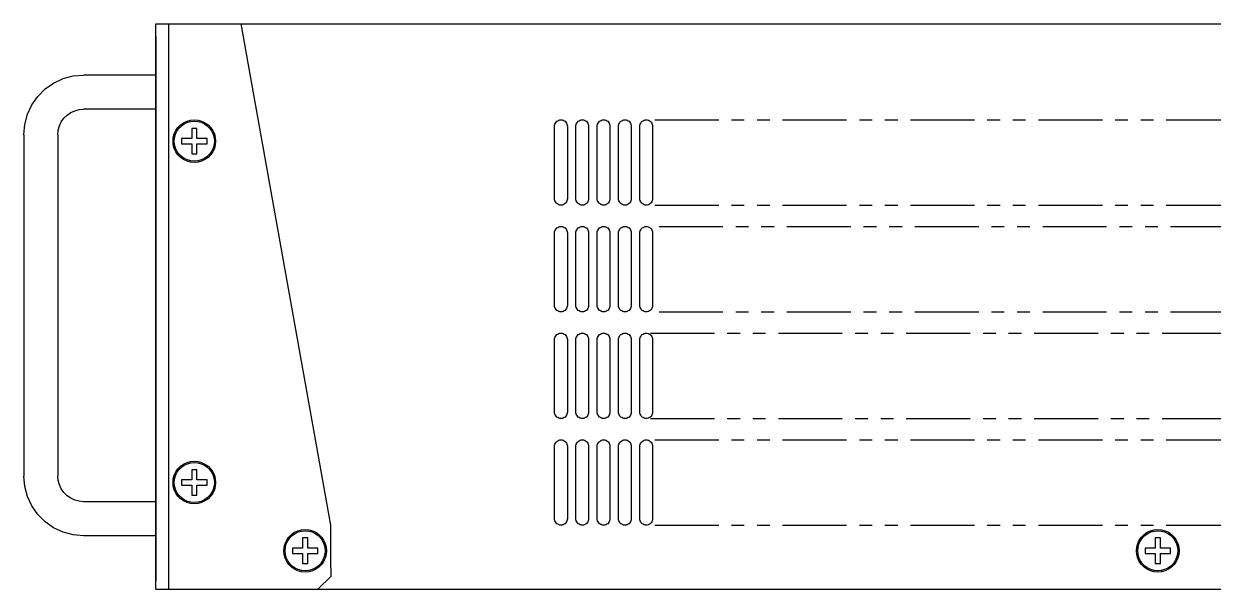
# Model space of a CAD drawing. Header units: millimetres. Extents: x 112 to 1408, y 148 to 1021.
# Drawn here: x 850 to 1129, y 234.5 to 367 of the extents above; entities that cross this region are included whole.
import ezdxf

# ---------------------------------------------------------------- set-up
doc = ezdxf.new("R2010")
doc.units = ezdxf.units.MM
doc.linetypes.add('PHANTOM', pattern=[2.5, 1.25, -0.25, 0.25, -0.25, 0.25, -0.25])
doc.layers.get('0').update_dxf_attribs({"color": 5, "lineweight": 30})

msp = doc.modelspace()

# ---------------------------------------------------------------- linework, layer by layer
for p, q in [((881.021, 366.999), (901.021, 366.999)), ((881.021, 234.499), (881.021, 366.999)), ((884.021, 234.499), (884.021, 366.999)), ((899.021, 366.999), (1330.021, 366.999)), ((922.021, 249.499), (901.021, 366.999)), ((881.021, 363.999), (881.021, 236.484)), ((881.021, 354.999), (864.021, 354.999)), ((881.021, 354.999), (881.021, 346.999)), ((881.021, 346.999), (864.021, 346.999)), ((976.021, 344.499), (976.021, 344.499)), ((976.021, 344.499), (976.021, 344.499)), ((981.021, 344.499), (981.021, 344.499)), ((981.021, 344.499), (981.021, 344.499)), ((986.021, 344.499), (986.021, 344.499)), ((986.021, 344.499), (986.021, 344.499)), ((991.021, 344.499), (991.021, 344.499)), ((991.021, 344.499), (991.021, 344.499)), ((996.021, 344.499), (996.021, 344.499)), ((996.021, 344.499), (996.021, 344.499)), ((850.021, 340.999), (850.021, 260.999)), ((858.021, 340.999), (858.021, 260.999)), ((974.521, 325.999), (974.521, 342.999)), ((974.521, 325.999), (974.521, 342.999)), ((977.521, 342.999), (977.521, 325.999)), ((977.521, 342.999), (977.521, 325.999)), ((979.521, 325.999), (979.521, 342.999)), ((979.521, 325.999), (979.521, 342.999)), ((982.521, 342.999), (982.521, 325.999)), ((982.521, 342.999), (982.521, 325.999)), ((984.521, 325.999), (984.521, 342.999)), ((984.521, 325.999), (984.521, 342.999)), ((987.521, 342.999), (987.521, 325.999)), ((987.521, 342.999), (987.521, 325.999)), ((989.521, 325.999), (989.521, 342.999)), ((989.521, 325.999), (989.521, 342.999)), ((992.521, 342.999), (992.521, 325.999)), ((992.521, 342.999), (992.521, 325.999)), ((994.521, 325.999), (994.521, 342.999)), ((994.521, 325.999), (994.521, 342.999)), ((997.521, 342.999), (997.521, 325.999)), ((997.521, 342.999), (997.521, 325.999)), ((976.021, 324.499), (976.021, 324.499)), ((976.021, 324.499), (976.021, 324.499)), ((981.021, 324.499), (981.021, 324.499)), ((981.021, 324.499), (981.021, 324.499)), ((986.021, 324.499), (986.021, 324.499)), ((986.021, 324.499), (986.021, 324.499)), ((991.021, 324.499), (991.021, 324.499)), ((991.021, 324.499), (991.021, 324.499)), ((996.021, 324.499), (996.021, 324.499)), ((996.021, 324.499), (996.021, 324.499)), ((976.021, 319.499), (976.021, 319.499)), ((976.021, 319.499), (976.021, 319.499)), ((981.021, 319.499), (981.021, 319.499)), ((981.021, 319.499), (981.021, 319.499)), ((986.021, 319.499), (986.021, 319.499)), ((986.021, 319.499), (986.021, 319.499)), ((991.021, 319.499), (991.021, 319.499)), ((991.021, 319.499), (991.021, 319.499)), ((996.021, 319.499), (996.021, 319.499)), ((996.021, 319.499), (996.021, 319.499)), ((974.521, 300.999), (974.521, 317.999)), ((974.521, 300.999), (974.521, 317.999)), ((977.521, 317.999), (977.521, 300.999)), ((977.521, 317.999), (977.521, 300.999)), ((979.521, 300.999), (979.521, 317.999)), ((979.521, 300.999), (979.521, 317.999)), ((982.521, 317.999), (982.521, 300.999)), ((982.521, 317.999), (982.521, 300.999)), ((984.521, 300.999), (984.521, 317.999)), ((984.521, 300.999), (984.521, 317.999)), ((987.521, 317.999), (987.521, 300.999)), ((987.521, 317.999), (987.521, 300.999)), ((989.521, 300.999), (989.521, 317.999)), ((989.521, 300.999), (989.521, 317.999)), ((992.521, 317.999), (992.521, 300.999)), ((992.521, 317.999), (992.521, 300.999)), ((994.521, 300.999), (994.521, 317.999)), ((994.521, 300.999), (994.521, 317.999)), ((997.521, 317.999), (997.521, 300.999)), ((997.521, 317.999), (997.521, 300.999)), ((976.021, 299.499), (976.021, 299.499)), ((976.021, 299.499), (976.021, 299.499)), ((981.021, 299.499), (981.021, 299.499)), ((981.021, 299.499), (981.021, 299.499)), ((986.021, 299.499), (986.021, 299.499)), ((986.021, 299.499), (986.021, 299.499)), ((991.021, 299.499), (991.021, 299.499)), ((991.021, 299.499), (991.021, 299.499)), ((996.021, 299.499), (996.021, 299.499)), ((996.021, 299.499), (996.021, 299.499)), ((974.521, 275.999), (974.521, 292.999)), ((974.521, 275.999), (974.521, 292.999)), ((976.021, 294.499), (976.021, 294.499)), ((976.021, 294.499), (976.021, 294.499)), ((977.521, 292.999), (977.521, 275.999)), ((977.521, 292.999), (977.521, 275.999)), ((979.521, 275.999), (979.521, 292.999)), ((979.521, 275.999), (979.521, 292.999)), ((981.021, 294.499), (981.021, 294.499)), ((981.021, 294.499), (981.021, 294.499)), ((982.521, 292.999), (982.521, 275.999)), ((982.521, 292.999), (982.521, 275.999)), ((984.521, 275.999), (984.521, 292.999)), ((984.521, 275.999), (984.521, 292.999)), ((986.021, 294.499), (986.021, 294.499)), ((986.021, 294.499), (986.021, 294.499)), ((987.521, 292.999), (987.521, 275.999)), ((987.521, 292.999), (987.521, 275.999)), ((989.521, 275.999), (989.521, 292.999)), ((989.521, 275.999), (989.521, 292.999)), ((991.021, 294.499), (991.021, 294.499)), ((991.021, 294.499), (991.021, 294.499)), ((992.521, 292.999), (992.521, 275.999)), ((992.521, 292.999), (992.521, 275.999)), ((994.521, 275.999), (994.521, 292.999)), ((994.521, 275.999), (994.521, 292.999)), ((996.021, 294.499), (996.021, 294.499)), ((996.021, 294.499), (996.021, 294.499)), ((997.521, 292.999), (997.521, 275.999)), ((997.521, 292.999), (997.521, 275.999)), ((976.021, 274.499), (976.021, 274.499)), ((976.021, 274.499), (976.021, 274.499)), ((981.021, 274.499), (981.021, 274.499)), ((981.021, 274.499), (981.021, 274.499)), ((986.021, 274.499), (986.021, 274.499)), ((986.021, 274.499), (986.021, 274.499)), ((991.021, 274.499), (991.021, 274.499)), ((991.021, 274.499), (991.021, 274.499)), ((996.021, 274.499), (996.021, 274.499)), ((996.021, 274.499), (996.021, 274.499)), ((974.521, 250.999), (974.521, 267.999)), ((974.521, 250.999), (974.521, 267.999)), ((976.021, 269.499), (976.021, 269.499)), ((976.021, 269.499), (976.021, 269.499)), ((977.521, 267.999), (977.521, 250.999)), ((977.521, 267.999), (977.521, 250.999)), ((979.521, 250.999), (979.521, 267.999)), ((979.521, 250.999), (979.521, 267.999)), ((981.021, 269.499), (981.021, 269.499)), ((981.021, 269.499), (981.021, 269.499)), ((982.521, 267.999), (982.521, 250.999)), ((982.521, 267.999), (982.521, 250.999)), ((984.521, 250.999), (984.521, 267.999)), ((984.521, 250.999), (984.521, 267.999)), ((986.021, 269.499), (986.021, 269.499)), ((986.021, 269.499), (986.021, 269.499)), ((987.521, 267.999), (987.521, 250.999)), ((987.521, 267.999), (987.521, 250.999)), ((989.521, 250.999), (989.521, 267.999)), ((989.521, 250.999), (989.521, 267.999)), ((991.021, 269.499), (991.021, 269.499)), ((991.021, 269.499), (991.021, 269.499)), ((992.521, 267.999), (992.521, 250.999)), ((992.521, 267.999), (992.521, 250.999)), ((994.521, 250.999), (994.521, 267.999)), ((994.521, 250.999), (994.521, 267.999)), ((996.021, 269.499), (996.021, 269.499)), ((996.021, 269.499), (996.021, 269.499)), ((997.521, 267.999), (997.521, 250.999)), ((997.521, 267.999), (997.521, 250.999)), ((881.021, 254.999), (864.021, 254.999)), ((881.021, 246.999), (881.021, 254.999)), ((922.021, 239.499), (922.021, 249.499)), ((922.021, 239.499), (922.021, 249.499)), ((976.021, 249.499), (976.021, 249.499)), ((976.021, 249.499), (976.021, 249.499)), ((981.021, 249.499), (981.021, 249.499)), ((981.021, 249.499), (981.021, 249.499)), ((986.021, 249.499), (986.021, 249.499)), ((986.021, 249.499), (986.021, 249.499)), ((991.021, 249.499), (991.021, 249.499)), ((991.021, 249.499), (991.021, 249.499)), ((996.021, 249.499), (996.021, 249.499)), ((996.021, 249.499), (996.021, 249.499)), ((881.021, 246.999), (864.021, 246.999)), ((922.021, 237.499), (919.021, 234.499)), ((922.021, 237.499), (919.021, 234.499)), ((922.021, 239.499), (922.021, 237.499)), ((922.021, 239.499), (922.021, 237.499)), ((881.021, 234.499), (919.021, 234.499)), ((883.019, 234.499), (1329.021, 234.499)), ((883.019, 234.499), (1329.021, 234.499))]:
    msp.add_line(p, q)
at = {"linetype": 'PHANTOM', "ltscale": 12}
for p, q in [((998.021, 344.499), (1276.021, 344.499)), ((998.021, 344.499), (1276.021, 344.499)), ((998.021, 324.499), (1276.021, 324.499)), ((998.021, 324.499), (1276.021, 324.499)), ((999.021, 319.499), (1276.021, 319.499)), ((999.021, 319.499), (1276.021, 319.499)), ((999.021, 299.499), (1276.021, 299.499)), ((999.021, 299.499), (1276.021, 299.499)), ((997.021, 294.499), (1276.021, 294.499)), ((997.021, 294.499), (1276.021, 294.499)), ((997.021, 274.499), (1276.021, 274.499)), ((997.021, 274.499), (1276.021, 274.499)), ((998.021, 269.499), (1276.021, 269.499)), ((998.021, 269.499), (1276.021, 269.499)), ((998.021, 249.499), (1276.021, 249.499)), ((998.021, 249.499), (1276.021, 249.499))]:
    msp.add_line(p, q, dxfattribs=at)
for points in [[(850.021, 340.999), (850.233, 343.431), (850.865, 345.788), (851.896, 347.999), (853.296, 349.998), (855.022, 351.724), (857.021, 353.124), (859.232, 354.155), (861.589, 354.787), (864.021, 354.999)], [(858.021, 340.999), (858.112, 342.041), (858.382, 343.052), (858.824, 343.999), (859.424, 344.856), (860.164, 345.596), (861.021, 346.196), (861.968, 346.638), (862.979, 346.908), (864.021, 346.999)], [(895.021, 339.499), (894.945, 338.631), (894.719, 337.789), (894.351, 336.999), (893.851, 336.286), (893.234, 335.669), (892.521, 335.169), (891.731, 334.801), (890.889, 334.575), (890.021, 334.499), (889.152, 334.575), (888.31, 334.801), (887.521, 335.169), (886.807, 335.669), (886.19, 336.286), (885.69, 336.999), (885.322, 337.789), (885.097, 338.631), (885.021, 339.499), (885.097, 340.368), (885.322, 341.21), (885.69, 341.999), (886.19, 342.713), (886.807, 343.33), (887.521, 343.83), (888.31, 344.198), (889.152, 344.423), (890.021, 344.499), (890.889, 344.423), (891.731, 344.198), (892.521, 343.83), (893.234, 343.33), (893.851, 342.713), (894.351, 341.999), (894.719, 341.21), (894.945, 340.368), (895.021, 339.499)], [(894.721, 339.499), (894.649, 338.683), (894.437, 337.892), (894.091, 337.149), (893.621, 336.478), (893.042, 335.899), (892.371, 335.429), (891.628, 335.083), (890.837, 334.871), (890.021, 334.799), (889.204, 334.871), (888.413, 335.083), (887.671, 335.429), (886.999, 335.899), (886.42, 336.478), (885.95, 337.149), (885.604, 337.892), (885.392, 338.683), (885.321, 339.499), (885.392, 340.316), (885.604, 341.107), (885.95, 341.849), (886.42, 342.521), (886.999, 343.1), (887.671, 343.57), (888.413, 343.916), (889.204, 344.128), (890.021, 344.199), (890.837, 344.128), (891.628, 343.916), (892.371, 343.57), (893.042, 343.1), (893.621, 342.521), (894.091, 341.849), (894.437, 341.107), (894.649, 340.316), (894.721, 339.499)], [(974.521, 342.999), (974.543, 343.26), (974.611, 343.512), (974.722, 343.749), (974.871, 343.964), (975.056, 344.149), (975.271, 344.298), (975.508, 344.409), (975.76, 344.477), (976.021, 344.499)], [(974.521, 342.999), (974.543, 343.26), (974.611, 343.512), (974.722, 343.749), (974.871, 343.964), (975.056, 344.149), (975.271, 344.298), (975.508, 344.409), (975.76, 344.477), (976.021, 344.499)], [(976.021, 344.499), (976.281, 344.477), (976.534, 344.409), (976.771, 344.298), (976.985, 344.149), (977.17, 343.964), (977.32, 343.749), (977.43, 343.512), (977.498, 343.26), (977.521, 342.999)], [(976.021, 344.499), (976.281, 344.477), (976.534, 344.409), (976.771, 344.298), (976.985, 344.149), (977.17, 343.964), (977.32, 343.749), (977.43, 343.512), (977.498, 343.26), (977.521, 342.999)], [(979.521, 342.999), (979.543, 343.26), (979.611, 343.512), (979.722, 343.749), (979.871, 343.964), (980.056, 344.149), (980.271, 344.298), (980.508, 344.409), (980.76, 344.477), (981.021, 344.499)], [(979.521, 342.999), (979.543, 343.26), (979.611, 343.512), (979.722, 343.749), (979.871, 343.964), (980.056, 344.149), (980.271, 344.298), (980.508, 344.409), (980.76, 344.477), (981.021, 344.499)], [(981.021, 344.499), (981.281, 344.477), (981.534, 344.409), (981.771, 344.298), (981.985, 344.149), (982.17, 343.964), (982.32, 343.749), (982.43, 343.512), (982.498, 343.26), (982.521, 342.999)], [(981.021, 344.499), (981.281, 344.477), (981.534, 344.409), (981.771, 344.298), (981.985, 344.149), (982.17, 343.964), (982.32, 343.749), (982.43, 343.512), (982.498, 343.26), (982.521, 342.999)], [(984.521, 342.999), (984.543, 343.26), (984.611, 343.512), (984.722, 343.749), (984.871, 343.964), (985.056, 344.149), (985.271, 344.298), (985.508, 344.409), (985.76, 344.477), (986.021, 344.499)], [(984.521, 342.999), (984.543, 343.26), (984.611, 343.512), (984.722, 343.749), (984.871, 343.964), (985.056, 344.149), (985.271, 344.298), (985.508, 344.409), (985.76, 344.477), (986.021, 344.499)], [(986.021, 344.499), (986.281, 344.477), (986.534, 344.409), (986.771, 344.298), (986.985, 344.149), (987.17, 343.964), (987.32, 343.749), (987.43, 343.512), (987.498, 343.26), (987.521, 342.999)], [(986.021, 344.499), (986.281, 344.477), (986.534, 344.409), (986.771, 344.298), (986.985, 344.149), (987.17, 343.964), (987.32, 343.749), (987.43, 343.512), (987.498, 343.26), (987.521, 342.999)], [(989.521, 342.999), (989.543, 343.26), (989.611, 343.512), (989.722, 343.749), (989.871, 343.964), (990.056, 344.149), (990.271, 344.298), (990.508, 344.409), (990.76, 344.477), (991.021, 344.499)], [(989.521, 342.999), (989.543, 343.26), (989.611, 343.512), (989.722, 343.749), (989.871, 343.964), (990.056, 344.149), (990.271, 344.298), (990.508, 344.409), (990.76, 344.477), (991.021, 344.499)], [(991.021, 344.499), (991.281, 344.477), (991.534, 344.409), (991.771, 344.298), (991.985, 344.149), (992.17, 343.964), (992.32, 343.749), (992.43, 343.512), (992.498, 343.26), (992.521, 342.999)], [(991.021, 344.499), (991.281, 344.477), (991.534, 344.409), (991.771, 344.298), (991.985, 344.149), (992.17, 343.964), (992.32, 343.749), (992.43, 343.512), (992.498, 343.26), (992.521, 342.999)], [(994.521, 342.999), (994.543, 343.26), (994.611, 343.512), (994.722, 343.749), (994.871, 343.964), (995.056, 344.149), (995.271, 344.298), (995.508, 344.409), (995.76, 344.477), (996.021, 344.499)], [(994.521, 342.999), (994.543, 343.26), (994.611, 343.512), (994.722, 343.749), (994.871, 343.964), (995.056, 344.149), (995.271, 344.298), (995.508, 344.409), (995.76, 344.477), (996.021, 344.499)], [(996.021, 344.499), (996.281, 344.477), (996.534, 344.409), (996.771, 344.298), (996.985, 344.149), (997.17, 343.964), (997.32, 343.749), (997.43, 343.512), (997.498, 343.26), (997.521, 342.999)], [(996.021, 344.499), (996.281, 344.477), (996.534, 344.409), (996.771, 344.298), (996.985, 344.149), (997.17, 343.964), (997.32, 343.749), (997.43, 343.512), (997.498, 343.26), (997.521, 342.999)], [(889.421, 338.899), (889.421, 336.499), (890.621, 336.499), (890.621, 338.899), (893.021, 338.899), (893.021, 340.099), (890.621, 340.099), (890.621, 342.499), (889.421, 342.499), (889.421, 340.099), (887.021, 340.099), (887.021, 338.899), (889.421, 338.899)], [(976.021, 324.499), (975.76, 324.522), (975.508, 324.59), (975.271, 324.7), (975.056, 324.85), (974.871, 325.035), (974.722, 325.249), (974.611, 325.486), (974.543, 325.739), (974.521, 325.999)], [(976.021, 324.499), (975.76, 324.522), (975.508, 324.59), (975.271, 324.7), (975.056, 324.85), (974.871, 325.035), (974.722, 325.249), (974.611, 325.486), (974.543, 325.739), (974.521, 325.999)], [(977.521, 325.999), (977.498, 325.739), (977.43, 325.486), (977.32, 325.249), (977.17, 325.035), (976.985, 324.85), (976.771, 324.7), (976.534, 324.59), (976.281, 324.522), (976.021, 324.499)], [(977.521, 325.999), (977.498, 325.739), (977.43, 325.486), (977.32, 325.249), (977.17, 325.035), (976.985, 324.85), (976.771, 324.7), (976.534, 324.59), (976.281, 324.522), (976.021, 324.499)], [(981.021, 324.499), (980.76, 324.522), (980.508, 324.59), (980.271, 324.7), (980.056, 324.85), (979.871, 325.035), (979.722, 325.249), (979.611, 325.486), (979.543, 325.739), (979.521, 325.999)], [(981.021, 324.499), (980.76, 324.522), (980.508, 324.59), (980.271, 324.7), (980.056, 324.85), (979.871, 325.035), (979.722, 325.249), (979.611, 325.486), (979.543, 325.739), (979.521, 325.999)], [(982.521, 325.999), (982.498, 325.739), (982.43, 325.486), (982.32, 325.249), (982.17, 325.035), (981.985, 324.85), (981.771, 324.7), (981.534, 324.59), (981.281, 324.522), (981.021, 324.499)], [(982.521, 325.999), (982.498, 325.739), (982.43, 325.486), (982.32, 325.249), (982.17, 325.035), (981.985, 324.85), (981.771, 324.7), (981.534, 324.59), (981.281, 324.522), (981.021, 324.499)], [(986.021, 324.499), (985.76, 324.522), (985.508, 324.59), (985.271, 324.7), (985.056, 324.85), (984.871, 325.035), (984.722, 325.249), (984.611, 325.486), (984.543, 325.739), (984.521, 325.999)], [(986.021, 324.499), (985.76, 324.522), (985.508, 324.59), (985.271, 324.7), (985.056, 324.85), (984.871, 325.035), (984.722, 325.249), (984.611, 325.486), (984.543, 325.739), (984.521, 325.999)], [(987.521, 325.999), (987.498, 325.739), (987.43, 325.486), (987.32, 325.249), (987.17, 325.035), (986.985, 324.85), (986.771, 324.7), (986.534, 324.59), (986.281, 324.522), (986.021, 324.499)], [(987.521, 325.999), (987.498, 325.739), (987.43, 325.486), (987.32, 325.249), (987.17, 325.035), (986.985, 324.85), (986.771, 324.7), (986.534, 324.59), (986.281, 324.522), (986.021, 324.499)], [(991.021, 324.499), (990.76, 324.522), (990.508, 324.59), (990.271, 324.7), (990.056, 324.85), (989.871, 325.035), (989.722, 325.249), (989.611, 325.486), (989.543, 325.739), (989.521, 325.999)], [(991.021, 324.499), (990.76, 324.522), (990.508, 324.59), (990.271, 324.7), (990.056, 324.85), (989.871, 325.035), (989.722, 325.249), (989.611, 325.486), (989.543, 325.739), (989.521, 325.999)], [(992.521, 325.999), (992.498, 325.739), (992.43, 325.486), (992.32, 325.249), (992.17, 325.035), (991.985, 324.85), (991.771, 324.7), (991.534, 324.59), (991.281, 324.522), (991.021, 324.499)], [(992.521, 325.999), (992.498, 325.739), (992.43, 325.486), (992.32, 325.249), (992.17, 325.035), (991.985, 324.85), (991.771, 324.7), (991.534, 324.59), (991.281, 324.522), (991.021, 324.499)], [(996.021, 324.499), (995.76, 324.522), (995.508, 324.59), (995.271, 324.7), (995.056, 324.85), (994.871, 325.035), (994.722, 325.249), (994.611, 325.486), (994.543, 325.739), (994.521, 325.999)], [(996.021, 324.499), (995.76, 324.522), (995.508, 324.59), (995.271, 324.7), (995.056, 324.85), (994.871, 325.035), (994.722, 325.249), (994.611, 325.486), (994.543, 325.739), (994.521, 325.999)], [(997.521, 325.999), (997.498, 325.739), (997.43, 325.486), (997.32, 325.249), (997.17, 325.035), (996.985, 324.85), (996.771, 324.7), (996.534, 324.59), (996.281, 324.522), (996.021, 324.499)], [(997.521, 325.999), (997.498, 325.739), (997.43, 325.486), (997.32, 325.249), (997.17, 325.035), (996.985, 324.85), (996.771, 324.7), (996.534, 324.59), (996.281, 324.522), (996.021, 324.499)], [(974.521, 317.999), (974.543, 318.26), (974.611, 318.512), (974.722, 318.749), (974.871, 318.964), (975.056, 319.149), (975.271, 319.298), (975.508, 319.409), (975.76, 319.477), (976.021, 319.499)], [(974.521, 317.999), (974.543, 318.26), (974.611, 318.512), (974.722, 318.749), (974.871, 318.964), (975.056, 319.149), (975.271, 319.298), (975.508, 319.409), (975.76, 319.477), (976.021, 319.499)], [(976.021, 319.499), (976.281, 319.477), (976.534, 319.409), (976.771, 319.298), (976.985, 319.149), (977.17, 318.964), (977.32, 318.749), (977.43, 318.512), (977.498, 318.26), (977.521, 317.999)], [(976.021, 319.499), (976.281, 319.477), (976.534, 319.409), (976.771, 319.298), (976.985, 319.149), (977.17, 318.964), (977.32, 318.749), (977.43, 318.512), (977.498, 318.26), (977.521, 317.999)], [(979.521, 317.999), (979.543, 318.26), (979.611, 318.512), (979.722, 318.749), (979.871, 318.964), (980.056, 319.149), (980.271, 319.298), (980.508, 319.409), (980.76, 319.477), (981.021, 319.499)], [(979.521, 317.999), (979.543, 318.26), (979.611, 318.512), (979.722, 318.749), (979.871, 318.964), (980.056, 319.149), (980.271, 319.298), (980.508, 319.409), (980.76, 319.477), (981.021, 319.499)], [(981.021, 319.499), (981.281, 319.477), (981.534, 319.409), (981.771, 319.298), (981.985, 319.149), (982.17, 318.964), (982.32, 318.749), (982.43, 318.512), (982.498, 318.26), (982.521, 317.999)], [(981.021, 319.499), (981.281, 319.477), (981.534, 319.409), (981.771, 319.298), (981.985, 319.149), (982.17, 318.964), (982.32, 318.749), (982.43, 318.512), (982.498, 318.26), (982.521, 317.999)], [(984.521, 317.999), (984.543, 318.26), (984.611, 318.512), (984.722, 318.749), (984.871, 318.964), (985.056, 319.149), (985.271, 319.298), (985.508, 319.409), (985.76, 319.477), (986.021, 319.499)], [(984.521, 317.999), (984.543, 318.26), (984.611, 318.512), (984.722, 318.749), (984.871, 318.964), (985.056, 319.149), (985.271, 319.298), (985.508, 319.409), (985.76, 319.477), (986.021, 319.499)], [(986.021, 319.499), (986.281, 319.477), (986.534, 319.409), (986.771, 319.298), (986.985, 319.149), (987.17, 318.964), (987.32, 318.749), (987.43, 318.512), (987.498, 318.26), (987.521, 317.999)], [(986.021, 319.499), (986.281, 319.477), (986.534, 319.409), (986.771, 319.298), (986.985, 319.149), (987.17, 318.964), (987.32, 318.749), (987.43, 318.512), (987.498, 318.26), (987.521, 317.999)], [(989.521, 317.999), (989.543, 318.26), (989.611, 318.512), (989.722, 318.749), (989.871, 318.964), (990.056, 319.149), (990.271, 319.298), (990.508, 319.409), (990.76, 319.477), (991.021, 319.499)], [(989.521, 317.999), (989.543, 318.26), (989.611, 318.512), (989.722, 318.749), (989.871, 318.964), (990.056, 319.149), (990.271, 319.298), (990.508, 319.409), (990.76, 319.477), (991.021, 319.499)], [(991.021, 319.499), (991.281, 319.477), (991.534, 319.409), (991.771, 319.298), (991.985, 319.149), (992.17, 318.964), (992.32, 318.749), (992.43, 318.512), (992.498, 318.26), (992.521, 317.999)], [(991.021, 319.499), (991.281, 319.477), (991.534, 319.409), (991.771, 319.298), (991.985, 319.149), (992.17, 318.964), (992.32, 318.749), (992.43, 318.512), (992.498, 318.26), (992.521, 317.999)], [(994.521, 317.999), (994.543, 318.26), (994.611, 318.512), (994.722, 318.749), (994.871, 318.964), (995.056, 319.149), (995.271, 319.298), (995.508, 319.409), (995.76, 319.477), (996.021, 319.499)], [(994.521, 317.999), (994.543, 318.26), (994.611, 318.512), (994.722, 318.749), (994.871, 318.964), (995.056, 319.149), (995.271, 319.298), (995.508, 319.409), (995.76, 319.477), (996.021, 319.499)], [(996.021, 319.499), (996.281, 319.477), (996.534, 319.409), (996.771, 319.298), (996.985, 319.149), (997.17, 318.964), (997.32, 318.749), (997.43, 318.512), (997.498, 318.26), (997.521, 317.999)], [(996.021, 319.499), (996.281, 319.477), (996.534, 319.409), (996.771, 319.298), (996.985, 319.149), (997.17, 318.964), (997.32, 318.749), (997.43, 318.512), (997.498, 318.26), (997.521, 317.999)], [(976.021, 299.499), (975.76, 299.522), (975.508, 299.59), (975.271, 299.7), (975.056, 299.85), (974.871, 300.035), (974.722, 300.249), (974.611, 300.486), (974.543, 300.739), (974.521, 300.999)], [(976.021, 299.499), (975.76, 299.522), (975.508, 299.59), (975.271, 299.7), (975.056, 299.85), (974.871, 300.035), (974.722, 300.249), (974.611, 300.486), (974.543, 300.739), (974.521, 300.999)], [(977.521, 300.999), (977.498, 300.739), (977.43, 300.486), (977.32, 300.249), (977.17, 300.035), (976.985, 299.85), (976.771, 299.7), (976.534, 299.59), (976.281, 299.522), (976.021, 299.499)], [(977.521, 300.999), (977.498, 300.739), (977.43, 300.486), (977.32, 300.249), (977.17, 300.035), (976.985, 299.85), (976.771, 299.7), (976.534, 299.59), (976.281, 299.522), (976.021, 299.499)], [(981.021, 299.499), (980.76, 299.522), (980.508, 299.59), (980.271, 299.7), (980.056, 299.85), (979.871, 300.035), (979.722, 300.249), (979.611, 300.486), (979.543, 300.739), (979.521, 300.999)], [(981.021, 299.499), (980.76, 299.522), (980.508, 299.59), (980.271, 299.7), (980.056, 299.85), (979.871, 300.035), (979.722, 300.249), (979.611, 300.486), (979.543, 300.739), (979.521, 300.999)], [(982.521, 300.999), (982.498, 300.739), (982.43, 300.486), (982.32, 300.249), (982.17, 300.035), (981.985, 299.85), (981.771, 299.7), (981.534, 299.59), (981.281, 299.522), (981.021, 299.499)], [(982.521, 300.999), (982.498, 300.739), (982.43, 300.486), (982.32, 300.249), (982.17, 300.035), (981.985, 299.85), (981.771, 299.7), (981.534, 299.59), (981.281, 299.522), (981.021, 299.499)], [(986.021, 299.499), (985.76, 299.522), (985.508, 299.59), (985.271, 299.7), (985.056, 299.85), (984.871, 300.035), (984.722, 300.249), (984.611, 300.486), (984.543, 300.739), (984.521, 300.999)], [(986.021, 299.499), (985.76, 299.522), (985.508, 299.59), (985.271, 299.7), (985.056, 299.85), (984.871, 300.035), (984.722, 300.249), (984.611, 300.486), (984.543, 300.739), (984.521, 300.999)], [(987.521, 300.999), (987.498, 300.739), (987.43, 300.486), (987.32, 300.249), (987.17, 300.035), (986.985, 299.85), (986.771, 299.7), (986.534, 299.59), (986.281, 299.522), (986.021, 299.499)], [(987.521, 300.999), (987.498, 300.739), (987.43, 300.486), (987.32, 300.249), (987.17, 300.035), (986.985, 299.85), (986.771, 299.7), (986.534, 299.59), (986.281, 299.522), (986.021, 299.499)], [(991.021, 299.499), (990.76, 299.522), (990.508, 299.59), (990.271, 299.7), (990.056, 299.85), (989.871, 300.035), (989.722, 300.249), (989.611, 300.486), (989.543, 300.739), (989.521, 300.999)], [(991.021, 299.499), (990.76, 299.522), (990.508, 299.59), (990.271, 299.7), (990.056, 299.85), (989.871, 300.035), (989.722, 300.249), (989.611, 300.486), (989.543, 300.739), (989.521, 300.999)], [(992.521, 300.999), (992.498, 300.739), (992.43, 300.486), (992.32, 300.249), (992.17, 300.035), (991.985, 299.85), (991.771, 299.7), (991.534, 299.59), (991.281, 299.522), (991.021, 299.499)], [(992.521, 300.999), (992.498, 300.739), (992.43, 300.486), (992.32, 300.249), (992.17, 300.035), (991.985, 299.85), (991.771, 299.7), (991.534, 299.59), (991.281, 299.522), (991.021, 299.499)], [(996.021, 299.499), (995.76, 299.522), (995.508, 299.59), (995.271, 299.7), (995.056, 299.85), (994.871, 300.035), (994.722, 300.249), (994.611, 300.486), (994.543, 300.739), (994.521, 300.999)], [(996.021, 299.499), (995.76, 299.522), (995.508, 299.59), (995.271, 299.7), (995.056, 299.85), (994.871, 300.035), (994.722, 300.249), (994.611, 300.486), (994.543, 300.739), (994.521, 300.999)], [(997.521, 300.999), (997.498, 300.739), (997.43, 300.486), (997.32, 300.249), (997.17, 300.035), (996.985, 299.85), (996.771, 299.7), (996.534, 299.59), (996.281, 299.522), (996.021, 299.499)], [(997.521, 300.999), (997.498, 300.739), (997.43, 300.486), (997.32, 300.249), (997.17, 300.035), (996.985, 299.85), (996.771, 299.7), (996.534, 299.59), (996.281, 299.522), (996.021, 299.499)], [(974.521, 292.999), (974.543, 293.26), (974.611, 293.512), (974.722, 293.749), (974.871, 293.964), (975.056, 294.149), (975.271, 294.298), (975.508, 294.409), (975.76, 294.477), (976.021, 294.499)], [(974.521, 292.999), (974.543, 293.26), (974.611, 293.512), (974.722, 293.749), (974.871, 293.964), (975.056, 294.149), (975.271, 294.298), (975.508, 294.409), (975.76, 294.477), (976.021, 294.499)], [(976.021, 294.499), (976.281, 294.477), (976.534, 294.409), (976.771, 294.298), (976.985, 294.149), (977.17, 293.964), (977.32, 293.749), (977.43, 293.512), (977.498, 293.26), (977.521, 292.999)], [(976.021, 294.499), (976.281, 294.477), (976.534, 294.409), (976.771, 294.298), (976.985, 294.149), (977.17, 293.964), (977.32, 293.749), (977.43, 293.512), (977.498, 293.26), (977.521, 292.999)], [(979.521, 292.999), (979.543, 293.26), (979.611, 293.512), (979.722, 293.749), (979.871, 293.964), (980.056, 294.149), (980.271, 294.298), (980.508, 294.409), (980.76, 294.477), (981.021, 294.499)], [(979.521, 292.999), (979.543, 293.26), (979.611, 293.512), (979.722, 293.749), (979.871, 293.964), (980.056, 294.149), (980.271, 294.298), (980.508, 294.409), (980.76, 294.477), (981.021, 294.499)], [(981.021, 294.499), (981.281, 294.477), (981.534, 294.409), (981.771, 294.298), (981.985, 294.149), (982.17, 293.964), (982.32, 293.749), (982.43, 293.512), (982.498, 293.26), (982.521, 292.999)], [(981.021, 294.499), (981.281, 294.477), (981.534, 294.409), (981.771, 294.298), (981.985, 294.149), (982.17, 293.964), (982.32, 293.749), (982.43, 293.512), (982.498, 293.26), (982.521, 292.999)], [(984.521, 292.999), (984.543, 293.26), (984.611, 293.512), (984.722, 293.749), (984.871, 293.964), (985.056, 294.149), (985.271, 294.298), (985.508, 294.409), (985.76, 294.477), (986.021, 294.499)], [(984.521, 292.999), (984.543, 293.26), (984.611, 293.512), (984.722, 293.749), (984.871, 293.964), (985.056, 294.149), (985.271, 294.298), (985.508, 294.409), (985.76, 294.477), (986.021, 294.499)], [(986.021, 294.499), (986.281, 294.477), (986.534, 294.409), (986.771, 294.298), (986.985, 294.149), (987.17, 293.964), (987.32, 293.749), (987.43, 293.512), (987.498, 293.26), (987.521, 292.999)], [(986.021, 294.499), (986.281, 294.477), (986.534, 294.409), (986.771, 294.298), (986.985, 294.149), (987.17, 293.964), (987.32, 293.749), (987.43, 293.512), (987.498, 293.26), (987.521, 292.999)], [(989.521, 292.999), (989.543, 293.26), (989.611, 293.512), (989.722, 293.749), (989.871, 293.964), (990.056, 294.149), (990.271, 294.298), (990.508, 294.409), (990.76, 294.477), (991.021, 294.499)], [(989.521, 292.999), (989.543, 293.26), (989.611, 293.512), (989.722, 293.749), (989.871, 293.964), (990.056, 294.149), (990.271, 294.298), (990.508, 294.409), (990.76, 294.477), (991.021, 294.499)], [(991.021, 294.499), (991.281, 294.477), (991.534, 294.409), (991.771, 294.298), (991.985, 294.149), (992.17, 293.964), (992.32, 293.749), (992.43, 293.512), (992.498, 293.26), (992.521, 292.999)], [(991.021, 294.499), (991.281, 294.477), (991.534, 294.409), (991.771, 294.298), (991.985, 294.149), (992.17, 293.964), (992.32, 293.749), (992.43, 293.512), (992.498, 293.26), (992.521, 292.999)], [(994.521, 292.999), (994.543, 293.26), (994.611, 293.512), (994.722, 293.749), (994.871, 293.964), (995.056, 294.149), (995.271, 294.298), (995.508, 294.409), (995.76, 294.477), (996.021, 294.499)], [(994.521, 292.999), (994.543, 293.26), (994.611, 293.512), (994.722, 293.749), (994.871, 293.964), (995.056, 294.149), (995.271, 294.298), (995.508, 294.409), (995.76, 294.477), (996.021, 294.499)], [(996.021, 294.499), (996.281, 294.477), (996.534, 294.409), (996.771, 294.298), (996.985, 294.149), (997.17, 293.964), (997.32, 293.749), (997.43, 293.512), (997.498, 293.26), (997.521, 292.999)], [(996.021, 294.499), (996.281, 294.477), (996.534, 294.409), (996.771, 294.298), (996.985, 294.149), (997.17, 293.964), (997.32, 293.749), (997.43, 293.512), (997.498, 293.26), (997.521, 292.999)], [(976.021, 274.499), (975.76, 274.522), (975.508, 274.59), (975.271, 274.7), (975.056, 274.85), (974.871, 275.035), (974.722, 275.249), (974.611, 275.486), (974.543, 275.739), (974.521, 275.999)], [(976.021, 274.499), (975.76, 274.522), (975.508, 274.59), (975.271, 274.7), (975.056, 274.85), (974.871, 275.035), (974.722, 275.249), (974.611, 275.486), (974.543, 275.739), (974.521, 275.999)], [(977.521, 275.999), (977.498, 275.739), (977.43, 275.486), (977.32, 275.249), (977.17, 275.035), (976.985, 274.85), (976.771, 274.7), (976.534, 274.59), (976.281, 274.522), (976.021, 274.499)], [(977.521, 275.999), (977.498, 275.739), (977.43, 275.486), (977.32, 275.249), (977.17, 275.035), (976.985, 274.85), (976.771, 274.7), (976.534, 274.59), (976.281, 274.522), (976.021, 274.499)], [(981.021, 274.499), (980.76, 274.522), (980.508, 274.59), (980.271, 274.7), (980.056, 274.85), (979.871, 275.035), (979.722, 275.249), (979.611, 275.486), (979.543, 275.739), (979.521, 275.999)], [(981.021, 274.499), (980.76, 274.522), (980.508, 274.59), (980.271, 274.7), (980.056, 274.85), (979.871, 275.035), (979.722, 275.249), (979.611, 275.486), (979.543, 275.739), (979.521, 275.999)], [(982.521, 275.999), (982.498, 275.739), (982.43, 275.486), (982.32, 275.249), (982.17, 275.035), (981.985, 274.85), (981.771, 274.7), (981.534, 274.59), (981.281, 274.522), (981.021, 274.499)], [(982.521, 275.999), (982.498, 275.739), (982.43, 275.486), (982.32, 275.249), (982.17, 275.035), (981.985, 274.85), (981.771, 274.7), (981.534, 274.59), (981.281, 274.522), (981.021, 274.499)], [(986.021, 274.499), (985.76, 274.522), (985.508, 274.59), (985.271, 274.7), (985.056, 274.85), (984.871, 275.035), (984.722, 275.249), (984.611, 275.486), (984.543, 275.739), (984.521, 275.999)], [(986.021, 274.499), (985.76, 274.522), (985.508, 274.59), (985.271, 274.7), (985.056, 274.85), (984.871, 275.035), (984.722, 275.249), (984.611, 275.486), (984.543, 275.739), (984.521, 275.999)], [(987.521, 275.999), (987.498, 275.739), (987.43, 275.486), (987.32, 275.249), (987.17, 275.035), (986.985, 274.85), (986.771, 274.7), (986.534, 274.59), (986.281, 274.522), (986.021, 274.499)], [(987.521, 275.999), (987.498, 275.739), (987.43, 275.486), (987.32, 275.249), (987.17, 275.035), (986.985, 274.85), (986.771, 274.7), (986.534, 274.59), (986.281, 274.522), (986.021, 274.499)], [(991.021, 274.499), (990.76, 274.522), (990.508, 274.59), (990.271, 274.7), (990.056, 274.85), (989.871, 275.035), (989.722, 275.249), (989.611, 275.486), (989.543, 275.739), (989.521, 275.999)], [(991.021, 274.499), (990.76, 274.522), (990.508, 274.59), (990.271, 274.7), (990.056, 274.85), (989.871, 275.035), (989.722, 275.249), (989.611, 275.486), (989.543, 275.739), (989.521, 275.999)], [(992.521, 275.999), (992.498, 275.739), (992.43, 275.486), (992.32, 275.249), (992.17, 275.035), (991.985, 274.85), (991.771, 274.7), (991.534, 274.59), (991.281, 274.522), (991.021, 274.499)], [(992.521, 275.999), (992.498, 275.739), (992.43, 275.486), (992.32, 275.249), (992.17, 275.035), (991.985, 274.85), (991.771, 274.7), (991.534, 274.59), (991.281, 274.522), (991.021, 274.499)], [(996.021, 274.499), (995.76, 274.522), (995.508, 274.59), (995.271, 274.7), (995.056, 274.85), (994.871, 275.035), (994.722, 275.249), (994.611, 275.486), (994.543, 275.739), (994.521, 275.999)], [(996.021, 274.499), (995.76, 274.522), (995.508, 274.59), (995.271, 274.7), (995.056, 274.85), (994.871, 275.035), (994.722, 275.249), (994.611, 275.486), (994.543, 275.739), (994.521, 275.999)], [(997.521, 275.999), (997.498, 275.739), (997.43, 275.486), (997.32, 275.249), (997.17, 275.035), (996.985, 274.85), (996.771, 274.7), (996.534, 274.59), (996.281, 274.522), (996.021, 274.499)], [(997.521, 275.999), (997.498, 275.739), (997.43, 275.486), (997.32, 275.249), (997.17, 275.035), (996.985, 274.85), (996.771, 274.7), (996.534, 274.59), (996.281, 274.522), (996.021, 274.499)], [(974.521, 267.999), (974.543, 268.26), (974.611, 268.512), (974.722, 268.749), (974.871, 268.964), (975.056, 269.149), (975.271, 269.298), (975.508, 269.409), (975.76, 269.477), (976.021, 269.499)], [(974.521, 267.999), (974.543, 268.26), (974.611, 268.512), (974.722, 268.749), (974.871, 268.964), (975.056, 269.149), (975.271, 269.298), (975.508, 269.409), (975.76, 269.477), (976.021, 269.499)], [(976.021, 269.499), (976.281, 269.477), (976.534, 269.409), (976.771, 269.298), (976.985, 269.149), (977.17, 268.964), (977.32, 268.749), (977.43, 268.512), (977.498, 268.26), (977.521, 267.999)], [(976.021, 269.499), (976.281, 269.477), (976.534, 269.409), (976.771, 269.298), (976.985, 269.149), (977.17, 268.964), (977.32, 268.749), (977.43, 268.512), (977.498, 268.26), (977.521, 267.999)], [(979.521, 267.999), (979.543, 268.26), (979.611, 268.512), (979.722, 268.749), (979.871, 268.964), (980.056, 269.149), (980.271, 269.298), (980.508, 269.409), (980.76, 269.477), (981.021, 269.499)], [(979.521, 267.999), (979.543, 268.26), (979.611, 268.512), (979.722, 268.749), (979.871, 268.964), (980.056, 269.149), (980.271, 269.298), (980.508, 269.409), (980.76, 269.477), (981.021, 269.499)], [(981.021, 269.499), (981.281, 269.477), (981.534, 269.409), (981.771, 269.298), (981.985, 269.149), (982.17, 268.964), (982.32, 268.749), (982.43, 268.512), (982.498, 268.26), (982.521, 267.999)], [(981.021, 269.499), (981.281, 269.477), (981.534, 269.409), (981.771, 269.298), (981.985, 269.149), (982.17, 268.964), (982.32, 268.749), (982.43, 268.512), (982.498, 268.26), (982.521, 267.999)], [(984.521, 267.999), (984.543, 268.26), (984.611, 268.512), (984.722, 268.749), (984.871, 268.964), (985.056, 269.149), (985.271, 269.298), (985.508, 269.409), (985.76, 269.477), (986.021, 269.499)], [(984.521, 267.999), (984.543, 268.26), (984.611, 268.512), (984.722, 268.749), (984.871, 268.964), (985.056, 269.149), (985.271, 269.298), (985.508, 269.409), (985.76, 269.477), (986.021, 269.499)], [(986.021, 269.499), (986.281, 269.477), (986.534, 269.409), (986.771, 269.298), (986.985, 269.149), (987.17, 268.964), (987.32, 268.749), (987.43, 268.512), (987.498, 268.26), (987.521, 267.999)], [(986.021, 269.499), (986.281, 269.477), (986.534, 269.409), (986.771, 269.298), (986.985, 269.149), (987.17, 268.964), (987.32, 268.749), (987.43, 268.512), (987.498, 268.26), (987.521, 267.999)], [(989.521, 267.999), (989.543, 268.26), (989.611, 268.512), (989.722, 268.749), (989.871, 268.964), (990.056, 269.149), (990.271, 269.298), (990.508, 269.409), (990.76, 269.477), (991.021, 269.499)], [(989.521, 267.999), (989.543, 268.26), (989.611, 268.512), (989.722, 268.749), (989.871, 268.964), (990.056, 269.149), (990.271, 269.298), (990.508, 269.409), (990.76, 269.477), (991.021, 269.499)], [(991.021, 269.499), (991.281, 269.477), (991.534, 269.409), (991.771, 269.298), (991.985, 269.149), (992.17, 268.964), (992.32, 268.749), (992.43, 268.512), (992.498, 268.26), (992.521, 267.999)], [(991.021, 269.499), (991.281, 269.477), (991.534, 269.409), (991.771, 269.298), (991.985, 269.149), (992.17, 268.964), (992.32, 268.749), (992.43, 268.512), (992.498, 268.26), (992.521, 267.999)], [(994.521, 267.999), (994.543, 268.26), (994.611, 268.512), (994.722, 268.749), (994.871, 268.964), (995.056, 269.149), (995.271, 269.298), (995.508, 269.409), (995.76, 269.477), (996.021, 269.499)], [(994.521, 267.999), (994.543, 268.26), (994.611, 268.512), (994.722, 268.749), (994.871, 268.964), (995.056, 269.149), (995.271, 269.298), (995.508, 269.409), (995.76, 269.477), (996.021, 269.499)], [(996.021, 269.499), (996.281, 269.477), (996.534, 269.409), (996.771, 269.298), (996.985, 269.149), (997.17, 268.964), (997.32, 268.749), (997.43, 268.512), (997.498, 268.26), (997.521, 267.999)], [(996.021, 269.499), (996.281, 269.477), (996.534, 269.409), (996.771, 269.298), (996.985, 269.149), (997.17, 268.964), (997.32, 268.749), (997.43, 268.512), (997.498, 268.26), (997.521, 267.999)], [(895.021, 259.499), (894.945, 258.631), (894.719, 257.789), (894.351, 256.999), (893.851, 256.286), (893.234, 255.669), (892.521, 255.169), (891.731, 254.801), (890.889, 254.575), (890.021, 254.499), (889.152, 254.575), (888.31, 254.801), (887.521, 255.169), (886.807, 255.669), (886.19, 256.286), (885.69, 256.999), (885.322, 257.789), (885.097, 258.631), (885.021, 259.499), (885.097, 260.368), (885.322, 261.21), (885.69, 261.999), (886.19, 262.713), (886.807, 263.33), (887.521, 263.83), (888.31, 264.198), (889.152, 264.423), (890.021, 264.499), (890.889, 264.423), (891.731, 264.198), (892.521, 263.83), (893.234, 263.33), (893.851, 262.713), (894.351, 261.999), (894.719, 261.21), (894.945, 260.368), (895.021, 259.499)], [(894.721, 259.499), (894.649, 258.683), (894.437, 257.892), (894.091, 257.149), (893.621, 256.478), (893.042, 255.899), (892.371, 255.429), (891.628, 255.083), (890.837, 254.871), (890.021, 254.799), (889.204, 254.871), (888.413, 255.083), (887.671, 255.429), (886.999, 255.899), (886.42, 256.478), (885.95, 257.149), (885.604, 257.892), (885.392, 258.683), (885.321, 259.499), (885.392, 260.316), (885.604, 261.107), (885.95, 261.849), (886.42, 262.521), (886.999, 263.1), (887.671, 263.57), (888.413, 263.916), (889.204, 264.128), (890.021, 264.199), (890.837, 264.128), (891.628, 263.916), (892.371, 263.57), (893.042, 263.1), (893.621, 262.521), (894.091, 261.849), (894.437, 261.107), (894.649, 260.316), (894.721, 259.499)], [(889.421, 258.899), (889.421, 256.499), (890.621, 256.499), (890.621, 258.899), (893.021, 258.899), (893.021, 260.099), (890.621, 260.099), (890.621, 262.499), (889.421, 262.499), (889.421, 260.099), (887.021, 260.099), (887.021, 258.899), (889.421, 258.899)], [(864.021, 246.999), (861.589, 247.212), (859.232, 247.844), (857.021, 248.875), (855.022, 250.275), (853.296, 252), (851.896, 253.999), (850.865, 256.211), (850.233, 258.568), (850.021, 260.999)], [(864.021, 254.999), (862.979, 255.091), (861.968, 255.361), (861.021, 255.803), (860.164, 256.403), (859.424, 257.143), (858.824, 257.999), (858.382, 258.947), (858.112, 259.958), (858.021, 260.999)], [(921.021, 243.499), (920.945, 242.631), (920.719, 241.789), (920.351, 240.999), (919.851, 240.286), (919.234, 239.669), (918.521, 239.169), (917.731, 238.801), (916.889, 238.575), (916.021, 238.499), (915.152, 238.575), (914.31, 238.801), (913.521, 239.169), (912.807, 239.669), (912.19, 240.286), (911.69, 240.999), (911.322, 241.789), (911.097, 242.631), (911.021, 243.499), (911.097, 244.368), (911.322, 245.21), (911.69, 245.999), (912.19, 246.713), (912.807, 247.33), (913.521, 247.83), (914.31, 248.198), (915.152, 248.423), (916.021, 248.499), (916.889, 248.423), (917.731, 248.198), (918.521, 247.83), (919.234, 247.33), (919.851, 246.713), (920.351, 245.999), (920.719, 245.21), (920.945, 244.368), (921.021, 243.499)], [(976.021, 249.499), (975.76, 249.522), (975.508, 249.59), (975.271, 249.7), (975.056, 249.85), (974.871, 250.035), (974.722, 250.249), (974.611, 250.486), (974.543, 250.739), (974.521, 250.999)], [(976.021, 249.499), (975.76, 249.522), (975.508, 249.59), (975.271, 249.7), (975.056, 249.85), (974.871, 250.035), (974.722, 250.249), (974.611, 250.486), (974.543, 250.739), (974.521, 250.999)], [(977.521, 250.999), (977.498, 250.739), (977.43, 250.486), (977.32, 250.249), (977.17, 250.035), (976.985, 249.85), (976.771, 249.7), (976.534, 249.59), (976.281, 249.522), (976.021, 249.499)], [(977.521, 250.999), (977.498, 250.739), (977.43, 250.486), (977.32, 250.249), (977.17, 250.035), (976.985, 249.85), (976.771, 249.7), (976.534, 249.59), (976.281, 249.522), (976.021, 249.499)], [(981.021, 249.499), (980.76, 249.522), (980.508, 249.59), (980.271, 249.7), (980.056, 249.85), (979.871, 250.035), (979.722, 250.249), (979.611, 250.486), (979.543, 250.739), (979.521, 250.999)], [(981.021, 249.499), (980.76, 249.522), (980.508, 249.59), (980.271, 249.7), (980.056, 249.85), (979.871, 250.035), (979.722, 250.249), (979.611, 250.486), (979.543, 250.739), (979.521, 250.999)], [(982.521, 250.999), (982.498, 250.739), (982.43, 250.486), (982.32, 250.249), (982.17, 250.035), (981.985, 249.85), (981.771, 249.7), (981.534, 249.59), (981.281, 249.522), (981.021, 249.499)], [(982.521, 250.999), (982.498, 250.739), (982.43, 250.486), (982.32, 250.249), (982.17, 250.035), (981.985, 249.85), (981.771, 249.7), (981.534, 249.59), (981.281, 249.522), (981.021, 249.499)], [(986.021, 249.499), (985.76, 249.522), (985.508, 249.59), (985.271, 249.7), (985.056, 249.85), (984.871, 250.035), (984.722, 250.249), (984.611, 250.486), (984.543, 250.739), (984.521, 250.999)], [(986.021, 249.499), (985.76, 249.522), (985.508, 249.59), (985.271, 249.7), (985.056, 249.85), (984.871, 250.035), (984.722, 250.249), (984.611, 250.486), (984.543, 250.739), (984.521, 250.999)], [(987.521, 250.999), (987.498, 250.739), (987.43, 250.486), (987.32, 250.249), (987.17, 250.035), (986.985, 249.85), (986.771, 249.7), (986.534, 249.59), (986.281, 249.522), (986.021, 249.499)], [(987.521, 250.999), (987.498, 250.739), (987.43, 250.486), (987.32, 250.249), (987.17, 250.035), (986.985, 249.85), (986.771, 249.7), (986.534, 249.59), (986.281, 249.522), (986.021, 249.499)], [(991.021, 249.499), (990.76, 249.522), (990.508, 249.59), (990.271, 249.7), (990.056, 249.85), (989.871, 250.035), (989.722, 250.249), (989.611, 250.486), (989.543, 250.739), (989.521, 250.999)], [(991.021, 249.499), (990.76, 249.522), (990.508, 249.59), (990.271, 249.7), (990.056, 249.85), (989.871, 250.035), (989.722, 250.249), (989.611, 250.486), (989.543, 250.739), (989.521, 250.999)], [(992.521, 250.999), (992.498, 250.739), (992.43, 250.486), (992.32, 250.249), (992.17, 250.035), (991.985, 249.85), (991.771, 249.7), (991.534, 249.59), (991.281, 249.522), (991.021, 249.499)], [(992.521, 250.999), (992.498, 250.739), (992.43, 250.486), (992.32, 250.249), (992.17, 250.035), (991.985, 249.85), (991.771, 249.7), (991.534, 249.59), (991.281, 249.522), (991.021, 249.499)], [(996.021, 249.499), (995.76, 249.522), (995.508, 249.59), (995.271, 249.7), (995.056, 249.85), (994.871, 250.035), (994.722, 250.249), (994.611, 250.486), (994.543, 250.739), (994.521, 250.999)], [(996.021, 249.499), (995.76, 249.522), (995.508, 249.59), (995.271, 249.7), (995.056, 249.85), (994.871, 250.035), (994.722, 250.249), (994.611, 250.486), (994.543, 250.739), (994.521, 250.999)], [(997.521, 250.999), (997.498, 250.739), (997.43, 250.486), (997.32, 250.249), (997.17, 250.035), (996.985, 249.85), (996.771, 249.7), (996.534, 249.59), (996.281, 249.522), (996.021, 249.499)], [(997.521, 250.999), (997.498, 250.739), (997.43, 250.486), (997.32, 250.249), (997.17, 250.035), (996.985, 249.85), (996.771, 249.7), (996.534, 249.59), (996.281, 249.522), (996.021, 249.499)], [(1121.021, 243.499), (1120.945, 242.631), (1120.719, 241.789), (1120.351, 240.999), (1119.851, 240.286), (1119.234, 239.669), (1118.521, 239.169), (1117.731, 238.801), (1116.889, 238.575), (1116.021, 238.499), (1115.152, 238.575), (1114.31, 238.801), (1113.521, 239.169), (1112.807, 239.669), (1112.19, 240.286), (1111.69, 240.999), (1111.322, 241.789), (1111.097, 242.631), (1111.021, 243.499), (1111.097, 244.368), (1111.322, 245.21), (1111.69, 245.999), (1112.19, 246.713), (1112.807, 247.33), (1113.521, 247.83), (1114.31, 248.198), (1115.152, 248.423), (1116.021, 248.499), (1116.889, 248.423), (1117.731, 248.198), (1118.521, 247.83), (1119.234, 247.33), (1119.851, 246.713), (1120.351, 245.999), (1120.719, 245.21), (1120.945, 244.368), (1121.021, 243.499)], [(920.721, 243.499), (920.649, 242.683), (920.437, 241.892), (920.091, 241.149), (919.621, 240.478), (919.042, 239.899), (918.371, 239.429), (917.628, 239.083), (916.837, 238.871), (916.021, 238.799), (915.204, 238.871), (914.413, 239.083), (913.671, 239.429), (912.999, 239.899), (912.42, 240.478), (911.95, 241.149), (911.604, 241.892), (911.392, 242.683), (911.321, 243.499), (911.392, 244.316), (911.604, 245.107), (911.95, 245.849), (912.42, 246.521), (912.999, 247.1), (913.671, 247.57), (914.413, 247.916), (915.204, 248.128), (916.021, 248.199), (916.837, 248.128), (917.628, 247.916), (918.371, 247.57), (919.042, 247.1), (919.621, 246.521), (920.091, 245.849), (920.437, 245.107), (920.649, 244.316), (920.721, 243.499)], [(915.421, 242.899), (915.421, 240.499), (916.621, 240.499), (916.621, 242.899), (919.021, 242.899), (919.021, 244.099), (916.621, 244.099), (916.621, 246.499), (915.421, 246.499), (915.421, 244.099), (913.021, 244.099), (913.021, 242.899), (915.421, 242.899)], [(1120.721, 243.499), (1120.649, 242.683), (1120.437, 241.892), (1120.091, 241.149), (1119.621, 240.478), (1119.042, 239.899), (1118.371, 239.429), (1117.628, 239.083), (1116.837, 238.871), (1116.021, 238.799), (1115.204, 238.871), (1114.413, 239.083), (1113.671, 239.429), (1112.999, 239.899), (1112.42, 240.478), (1111.95, 241.149), (1111.604, 241.892), (1111.392, 242.683), (1111.321, 243.499), (1111.392, 244.316), (1111.604, 245.107), (1111.95, 245.849), (1112.42, 246.521), (1112.999, 247.1), (1113.671, 247.57), (1114.413, 247.916), (1115.204, 248.128), (1116.021, 248.199), (1116.837, 248.128), (1117.628, 247.916), (1118.371, 247.57), (1119.042, 247.1), (1119.621, 246.521), (1120.091, 245.849), (1120.437, 245.107), (1120.649, 244.316), (1120.721, 243.499)], [(1115.421, 242.899), (1115.421, 240.499), (1116.621, 240.499), (1116.621, 242.899), (1119.021, 242.899), (1119.021, 244.099), (1116.621, 244.099), (1116.621, 246.499), (1115.421, 246.499), (1115.421, 244.099), (1113.021, 244.099), (1113.021, 242.899), (1115.421, 242.899)]]:
    msp.add_lwpolyline(points)

doc.saveas('drawing.dxf')
